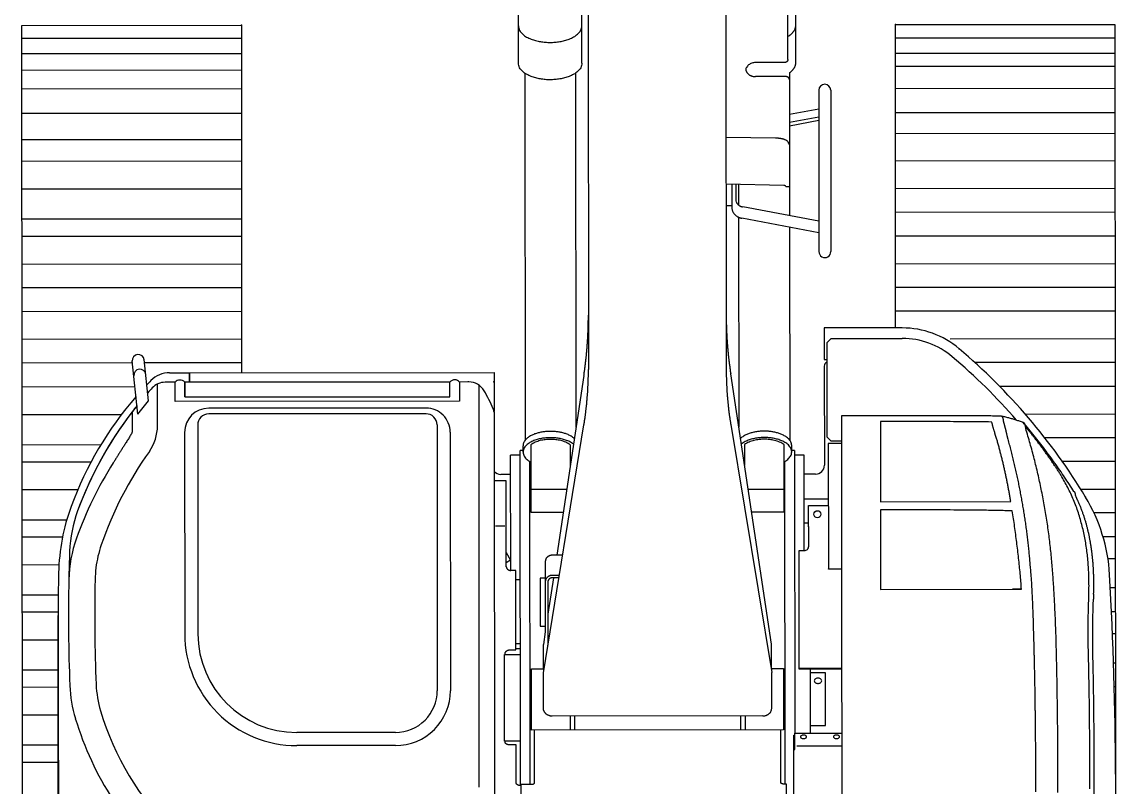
# Model space of a CAD drawing. Header units: millimetres. Extents: x 21.96 to 23.21, y 30.4 to 34.37.
# Drawn here: x 21.959 to 23.205, y 31.828 to 32.699 of the extents above; entities that cross this region are included whole.
import ezdxf

# ---------------------------------------------------------------- set-up
doc = ezdxf.new("R2010")
doc.units = ezdxf.units.MM

# ---------------------------------------------------------------- blocks, each defined once
blk = doc.blocks.new('*U93')
for p, q in [((1.2739, 5.0894), (1.2749, 3.8079)), ((1.5878, 5.1023), (1.5888, 3.8081)), ((1.7292, 4.5145), (1.729, 4.7823)), ((1.2603, 4.5064), (1.2602, 4.6441)), ((0.4846, 4.5624), (-0.0153, 4.562)), ((1.9741, 4.5636), (2.4739, 4.564)), ((0.4846, 4.5276), (-0.0153, 4.5272)), ((1.9741, 4.5288), (2.474, 4.5292)), ((0.4846, 4.4898), (-0.0152, 4.4894)), ((1.9741, 4.4992), (2.474, 4.4996)), ((1.1299, 4.4835), (1.1306, 3.6467)), ((1.2459, 4.4836), (1.2465, 3.6766)), ((1.7247, 4.4754), (1.6553, 4.4754)), ((1.7327, 4.484), (1.7328, 4.3888)), ((0.4847, 4.4474), (-0.0152, 4.447)), ((1.7996, 4.4443), (1.7999, 4.0768)), ((1.8268, 4.4443), (1.8271, 4.0769)), ((1.9742, 4.4486), (2.474, 4.4491)), ((1.7997, 4.4015), (1.7328, 4.3888)), ((1.7328, 4.3888), (1.733, 4.1584)), ((1.7997, 4.3834), (1.7328, 4.3707)), ((1.7997, 4.3753), (1.7328, 4.3626)), ((1.7009, 4.3353), (1.5884, 4.3371)), ((1.9743, 4.346), (2.4741, 4.3464)), ((0.4848, 4.3316), (-0.0151, 4.3312)), ((0.4848, 4.2827), (-0.0151, 4.2823)), ((1.9743, 4.2839), (2.4742, 4.2843)), ((0.4848, 4.2194), (-0.015, 4.219)), ((1.7197, 4.2275), (1.5885, 4.2307)), ((1.617, 4.23), (1.617, 4.1828)), ((1.9744, 4.2206), (2.4742, 4.2211)), ((1.6015, 4.181), (1.5885, 4.181)), ((1.7999, 4.1458), (1.6263, 4.1786)), ((1.9744, 4.167), (2.4743, 4.1674)), ((0.4849, 4.1508), (-0.015, 4.1504)), ((1.617, 4.1551), (1.6174, 3.6769)), ((1.7999, 4.1196), (1.6244, 4.1527)), ((1.733, 4.1322), (1.7334, 3.6472)), ((1.9745, 4.1125), (2.4743, 4.1129)), ((0.4849, 4.1113), (-0.0149, 4.1109)), ((0.485, 4.048), (-0.0149, 4.0476)), ((1.9745, 4.0492), (2.4744, 4.0496)), ((0.485, 3.9944), (-0.0148, 3.994)), ((1.9746, 3.9956), (2.4744, 3.996)), ((0.4851, 3.9403), (-0.0148, 3.9399)), ((1.9746, 3.9415), (2.4744, 3.9419)), ((0.4851, 3.8771), (-0.0147, 3.8767)), ((1.8277, 3.8788), (1.8177, 3.8688)), ((1.8177, 3.8688), (1.8179, 3.6549)), ((1.8277, 3.8788), (1.9898, 3.879)), ((2.0989, 3.8784), (2.4745, 3.8787)), ((0.2367, 3.8232), (-0.0147, 3.823)), ((0.2491, 3.7065), (0.2362, 3.8281)), ((0.2732, 3.737), (0.2632, 3.831)), ((0.4852, 3.8234), (0.264, 3.8232)), ((1.8122, 3.8159), (1.8124, 3.5899)), ((2.1543, 3.8248), (2.4745, 3.825)), ((1.2647, 3.7949), (1.2033, 3.3851)), ((1.6923, 3.1823), (1.5991, 3.7981)), ((0.2425, 3.7684), (-0.0146, 3.7682)), ((0.2935, 3.6798), (0.2934, 3.7752)), ((1.0028, 3.7798), (1.0005, 3.7798)), ((1.025, 3.7731), (1.0257, 2.8567)), ((2.2113, 3.77), (2.4746, 3.7702)), ((0.2491, 3.7065), (0.2732, 3.737)), ((0.905, 3.7205), (0.4101, 3.7201)), ((0.2111, 3.7051), (-0.0146, 3.7049)), ((0.905, 3.7073), (0.4102, 3.7069)), ((1.06, 3.7107), (1.0607, 2.7911)), ((2.2697, 3.7067), (2.4746, 3.7069)), ((0.3852, 3.6818), (0.3856, 3.206)), ((0.9301, 3.6823), (0.9306, 3.0765)), ((0.9601, 3.6656), (0.9605, 3.0765)), ((1.1725, 3.1173), (1.2648, 3.6823)), ((1.5992, 3.6826), (1.6924, 3.1177)), ((1.8279, 3.6449), (1.8179, 3.6549)), ((1.8514, 3.6449), (1.8279, 3.6449)), ((2.3138, 3.6531), (2.4747, 3.6532)), ((0.1643, 3.6363), (-0.0145, 3.6362)), ((1.1264, 3.6234), (1.1196, 3.6234)), ((1.1261, 3.62), (1.1261, 3.6344)), ((1.2336, 3.6367), (1.2336, 3.5903)), ((1.6305, 3.6371), (1.6305, 3.5906)), ((1.7444, 3.6239), (1.7377, 3.6239)), ((1.738, 3.6205), (1.738, 3.6349)), ((0.1421, 3.5973), (-0.0145, 3.5971)), ((1.1196, 3.6129), (1.0976, 3.6128)), ((1.1422, 2.8636), (1.1416, 3.5983)), ((1.723, 2.8641), (1.7225, 3.5988)), ((2.354, 3.5991), (2.4747, 3.5992)), ((1.0977, 3.5693), (1.0751, 3.5693)), ((1.7925, 3.5699), (1.7665, 3.5699)), ((0.1118, 3.534), (-0.0145, 3.5339)), ((1.2253, 3.535), (1.1437, 3.5349)), ((1.6389, 3.5353), (1.7205, 3.5354)), ((2.396, 3.5358), (2.4748, 3.5359)), ((1.7665, 3.5137), (1.8213, 3.5138)), ((1.7766, 3.4055), (1.7765, 3.4934)), ((0.0868, 3.4653), (-0.0144, 3.4652)), ((2.4262, 3.4822), (2.4748, 3.4822)), ((1.0848, 3.4516), (1.0634, 3.4516)), ((1.7665, 3.4588), (1.7765, 3.4588)), ((0.0773, 3.4262), (-0.0144, 3.4261)), ((2.4468, 3.4281), (2.4749, 3.4281)), ((1.0878, 3.3911), (1.0978, 3.3735)), ((1.0978, 3.3735), (1.0878, 3.3678)), ((2.4581, 3.3778), (2.4749, 3.3779)), ((0.0687, 3.3629), (-0.0143, 3.3628)), ((1.8516, 3.353), (1.8235, 3.353)), ((1.1199, 3.3292), (1.1099, 3.3291)), ((1.1952, 3.3336), (1.1827, 3.2505)), ((1.2087, 3.3392), (1.1927, 3.3392)), ((0.0674, 3.2942), (-0.0143, 3.2942)), ((2.4256, 3.2968), (2.4251, 3.2851)), ((2.4636, 3.3112), (2.475, 3.3112)), ((0.0672, 3.2552), (-0.0142, 3.2551)), ((2.4664, 3.2571), (2.475, 3.2571)), ((0.0672, 3.1919), (-0.0142, 3.1918)), ((1.1768, 3.2106), (1.1725, 3.1819)), ((2.4686, 3.2068), (2.475, 3.2068)), ((1.12, 3.1835), (1.11, 3.1835)), ((1.12, 3.1715), (1.11, 3.1715)), ((1.1725, 3.1266), (1.1725, 3.1819)), ((1.6923, 3.127), (1.6923, 3.1823)), ((2.471, 3.1402), (2.4751, 3.1402)), ((0.0673, 3.1232), (-0.0141, 3.1232)), ((1.6924, 3.0365), (1.6924, 3.1177)), ((1.8518, 3.1272), (1.7548, 3.1271)), ((1.7809, 2.98), (1.7808, 3.1255)), ((0.0673, 3.0842), (-0.0141, 3.0841)), ((2.4726, 3.0861), (2.4751, 3.0861)), ((0.0674, 3.0209), (-0.014, 3.0208)), ((1.6724, 3.0189), (1.1926, 3.0185)), ((1.2335, 3.0185), (1.2335, 2.9866)), ((1.2435, 3.0185), (1.2435, 2.9867)), ((1.6215, 3.0188), (1.6216, 2.987)), ((1.6316, 3.0189), (1.6316, 2.987)), ((2.4738, 3.0358), (2.4752, 3.0358)), ((2.474, 3.0228), (2.4752, 3.0228)), ((0.8357, 2.9814), (0.6107, 2.9813)), ((1.1522, 2.8668), (1.1521, 2.9866)), ((0.0674, 2.9522), (-0.014, 2.9521)), ((0.8357, 2.9514), (0.6107, 2.9513)), ((1.8519, 2.9502), (1.7497, 2.9501)), ((0.0675, 2.9131), (-0.014, 2.9131)), ((2.4753, 2.886), (2.4757, 2.4278))]:
    blk.add_line(p, q)
for points in [[(1.2603, 4.5063, -0.127906), (1.2574, 4.4957, -0.08272), (1.2504, 4.4872, -0.052116), (1.2414, 4.4807, -0.036523), (1.2314, 4.4759, -0.028327), (1.2208, 4.4725, -0.023848), (1.2099, 4.4701, -0.021358), (1.1989, 4.4687, -0.020258), (1.1879, 4.4683, -0.020311), (1.1768, 4.4687, -0.021404), (1.1657, 4.4701, -0.023862), (1.1549, 4.4724, -0.0284), (1.1443, 4.4759, -0.036598), (1.1343, 4.4807, -0.052261), (1.1253, 4.4871, -0.08288), (1.1183, 4.4957, -0.127809), (1.1155, 4.5063), (1.1154, 4.644)], [(1.7327, 4.484, 0.000345), (1.7328, 4.484, 0.009654), (1.7344, 4.4852, 0.010413), (1.736, 4.4865, 0.011265), (1.7375, 4.4878, 0.012218), (1.7389, 4.4891, 0.013355), (1.7403, 4.4906, 0.014653), (1.7416, 4.4921, 0.016004), (1.7428, 4.4937, 0.017455), (1.7439, 4.4954, 0.018969), (1.7448, 4.4972, 0.020484), (1.7456, 4.499, 0.022151), (1.7463, 4.5009, 0.023436), (1.7468, 4.5028, 0.024386), (1.7471, 4.5048, 0.024887), (1.7471, 4.5068), (1.747, 4.6445)], [(1.1154, 4.5913, 0.12781), (1.1183, 4.5807, 0.082881), (1.1253, 4.5722, 0.052261), (1.1343, 4.5657, 0.036598), (1.1443, 4.561, 0.0284), (1.1548, 4.5575, 0.023861), (1.1657, 4.5552, 0.021404), (1.1767, 4.5538, 0.02031), (1.1878, 4.5533, 0.020258), (1.1989, 4.5538, 0.021357), (1.2099, 4.5552, 0.023848), (1.2207, 4.5575, 0.028327), (1.2313, 4.561, 0.036522), (1.2413, 4.5658, 0.052116), (1.2503, 4.5722, 0.082721), (1.2573, 4.5808, 0.127907), (1.2602, 4.5914)], [(1.7294, 4.5669, 0.00838), (1.7311, 4.568, 0.008979), (1.7327, 4.5691, 0.009654), (1.7343, 4.5703, 0.010413), (1.7359, 4.5715, 0.011265), (1.7374, 4.5728, 0.012218), (1.7389, 4.5742, 0.013355), (1.7402, 4.5757, 0.014653), (1.7415, 4.5772, 0.016004), (1.7427, 4.5788, 0.017455), (1.7438, 4.5805, 0.018969), (1.7447, 4.5822, 0.020484), (1.7455, 4.584, 0.022151), (1.7462, 4.5859, 0.023436), (1.7467, 4.5879, 0.024386), (1.747, 4.5898, 0.024887), (1.7471, 4.5918)], [(1.7292, 4.5145, -0.029703), (1.7292, 4.5138, -0.030293), (1.729, 4.513, -0.029595), (1.7288, 4.5123, -0.028286), (1.7285, 4.5116, -0.027403), (1.7282, 4.511, -0.02644), (1.7277, 4.5104, -0.025456), (1.7272, 4.5098, -0.024498), (1.7267, 4.5093, -0.023603), (1.7261, 4.5089, -0.022795), (1.7255, 4.5085, -0.02209), (1.7248, 4.5082, -0.021498), (1.7241, 4.5079, -0.021024), (1.7234, 4.5077, -0.021282), (1.7227, 4.5075, -0.020494), (1.7219, 4.5074, -0.019777), (1.7212, 4.5074), (1.6552, 4.5074, 0.040832), (1.6511, 4.507, 0.04169), (1.6471, 4.506, 0.043588), (1.6433, 4.5043, 0.046411), (1.6398, 4.502, 0.049989), (1.6369, 4.499, 0.053905), (1.6346, 4.4955, 0.058284), (1.6332, 4.4916, 0.117161), (1.6332, 4.4911, 0.022108), (1.6336, 4.4896, 0.025106), (1.6343, 4.4879, 0.024523), (1.6351, 4.4863, 0.023839), (1.6361, 4.4847, 0.022948), (1.6372, 4.4833, 0.022311), (1.6385, 4.4819, 0.021869), (1.6399, 4.4807, 0.020896), (1.6414, 4.4796, 0.02026), (1.6429, 4.4786, 0.019695), (1.6445, 4.4778, 0.019206), (1.6462, 4.477, 0.018797), (1.648, 4.4764, 0.018469), (1.6498, 4.476, 0.018223), (1.6516, 4.4756, 0.018191), (1.6534, 4.4754, 0.018147), (1.6553, 4.4754)], [(1.7327, 4.4684, 0.029228), (1.7327, 4.4691, 0.029156), (1.7326, 4.4698, 0.02879), (1.7324, 4.4705, 0.028174), (1.7321, 4.4712, 0.026844), (1.7317, 4.4718, 0.025833), (1.7313, 4.4724, 0.025369), (1.7308, 4.473, 0.024818), (1.7303, 4.4735, 0.024213), (1.7297, 4.4739, 0.023585), (1.729, 4.4743, 0.02296), (1.7283, 4.4747, 0.021928), (1.7276, 4.475, 0.0218), (1.7269, 4.4752, 0.021273), (1.7261, 4.4753, 0.020794), (1.7254, 4.4754, 0.020285), (1.7247, 4.4754)], [(1.7329, 4.3204, 0.09568), (1.7289, 4.3274, 0.075733), (1.7276, 4.3288, 0.042591), (1.726, 4.33, 0.027403), (1.7243, 4.3309, 0.019377), (1.7225, 4.3317, 0.014896), (1.7206, 4.3324, 0.011907), (1.7188, 4.333, 0.010071), (1.7168, 4.3335, 0.008753), (1.7149, 4.3339, 0.007731), (1.713, 4.3342, 0.00706), (1.711, 4.3345, 0.006606), (1.709, 4.3348, 0.006138), (1.707, 4.335, 0.005851), (1.7051, 4.3351, 0.005651), (1.7031, 4.3352, 0.005592), (1.7011, 4.3353)], [(1.6015, 4.2303), (1.6015, 4.1776, 0.025465), (1.6016, 4.1754, 0.025317), (1.602, 4.1731, 0.024771), (1.6026, 4.1709, 0.024389), (1.6033, 4.1688, 0.023869), (1.6043, 4.1667, 0.023249), (1.6055, 4.1648, 0.022566), (1.6069, 4.1629, 0.021717), (1.6084, 4.1612, 0.021318), (1.61, 4.1596, 0.02048), (1.6118, 4.1582, 0.01986), (1.6137, 4.1569, 0.019301), (1.6157, 4.1557, 0.018808), (1.6178, 4.1548, 0.018387), (1.6199, 4.1539, 0.018038), (1.6221, 4.1533, 0.017763), (1.6243, 4.1528)], [(1.6105, 4.2301), (1.6105, 4.1952, 0.087655), (1.6117, 4.1897)], [(1.7244, 4.2251, 0.070941), (1.7244, 4.2254, 0.061001), (1.7243, 4.2257, 0.047788), (1.7241, 4.226, 0.00001), (1.7238, 4.2263, 0.00001), (1.7236, 4.2265, 0.00001), (1.7233, 4.2266, 0.00001), (1.7229, 4.2268, 0.000009), (1.7226, 4.2269, 0.000009), (1.7223, 4.2271, 0.000009), (1.722, 4.2272, 0.000009), (1.7216, 4.2272, 0.000009), (1.7213, 4.2273, 0.000009), (1.7209, 4.2274, 0.000009), (1.7206, 4.2274, 0.000008), (1.7202, 4.2275, 0.000008), (1.7198, 4.2275)], [(1.6116, 4.1899, 0.020932), (1.6122, 4.1887, 0.020483), (1.6129, 4.1875, 0.019982), (1.6136, 4.1863, 0.019132), (1.6145, 4.1853, 0.018858), (1.6154, 4.1842, 0.018551), (1.6164, 4.1833, 0.018025), (1.6175, 4.1824, 0.017396), (1.6186, 4.1816, 0.01696), (1.6198, 4.1809, 0.016567), (1.621, 4.1803, 0.01622), (1.6223, 4.1797, 0.015921), (1.6236, 4.1793, 0.01567), (1.6249, 4.1789, 0.015468), (1.6262, 4.1786)], [(1.2647, 3.795, 0.002331), (1.2659, 3.8035, 0.002332), (1.2671, 3.812, 0.002332), (1.2681, 3.8205, 0.002333), (1.2691, 3.829, 0.002334), (1.2701, 3.8375, 0.002334), (1.2709, 3.8461, 0.002335), (1.2716, 3.8546, 0.002335), (1.2723, 3.8632, 0.002336), (1.2729, 3.8718, 0.002336), (1.2734, 3.8803, 0.002336), (1.2739, 3.8889, 0.002336), (1.2742, 3.8975, 0.002337), (1.2745, 3.9061, 0.002337), (1.2747, 3.9146, 0.002342), (1.2748, 3.9232, 0.002337), (1.2748, 3.9318)], [(1.5887, 3.9349, 0.002333), (1.5888, 3.9263, 0.002334), (1.5889, 3.9178, 0.002334), (1.5891, 3.9092, 0.002334), (1.5894, 3.9006, 0.002334), (1.5898, 3.8921, 0.002334), (1.5902, 3.8835, 0.002334), (1.5907, 3.8749, 0.002333), (1.5913, 3.8664, 0.002333), (1.592, 3.8578, 0.002333), (1.5928, 3.8493, 0.002333), (1.5936, 3.8408, 0.002332), (1.5946, 3.8322, 0.002332), (1.5956, 3.8237, 0.002331), (1.5967, 3.8152, 0.002331), (1.5978, 3.8067, 0.00233), (1.5991, 3.7982)], [(1.2648, 3.6823, 0.002528), (1.266, 3.6901, 0.002531), (1.2672, 3.6979, 0.002533), (1.2682, 3.7057, 0.002536), (1.2692, 3.7135, 0.002538), (1.2701, 3.7213, 0.00254), (1.271, 3.7292, 0.002542), (1.2717, 3.737, 0.002543), (1.2724, 3.7449, 0.002545), (1.273, 3.7527, 0.002546), (1.2735, 3.7606, 0.002547), (1.274, 3.7685, 0.002548), (1.2743, 3.7763, 0.002549), (1.2746, 3.7842, 0.002554), (1.2748, 3.7921, 0.002555), (1.2749, 3.8, 0.002549), (1.2749, 3.8079)], [(1.5888, 3.8081, 0.002548), (1.5889, 3.8002, 0.00254), (1.589, 3.7924, 0.00254), (1.5892, 3.7845, 0.00254), (1.5895, 3.7767, 0.002539), (1.5899, 3.7688, 0.002539), (1.5903, 3.761, 0.002538), (1.5908, 3.7532, 0.002537), (1.5914, 3.7453, 0.002536), (1.5921, 3.7375, 0.002535), (1.5929, 3.7297, 0.002534), (1.5937, 3.7218, 0.002532), (1.5946, 3.714, 0.00253), (1.5956, 3.7062, 0.002528), (1.5967, 3.6984, 0.002526), (1.5979, 3.6907, 0.002524), (1.5991, 3.6829)], [(0.2358, 3.7118), (0.2358, 3.6663, -0.07809), (0.2342, 3.662, -0.013442), (0.2319, 3.658, -0.003952), (0.2296, 3.654, -0.002881), (0.2272, 3.6501, -0.001508), (0.2247, 3.6461, -0.000885), (0.2222, 3.6422, -0.000518), (0.2198, 3.6383, -0.000013), (0.2173, 3.6344, 0.000142), (0.2131, 3.6279)], [(2.2201, 3.6928, 0.023466), (2.22, 3.6939, 0.024182), (2.2199, 3.6949, 0.012326), (2.2197, 3.6959, 0.015286), (2.2195, 3.6969, 0.018884), (2.2192, 3.6979, 0.02546), (2.2188, 3.6988, 0.033409), (2.2183, 3.6998, 0.044297), (2.2177, 3.7006, 0.058105), (2.2169, 3.7012, 0.062211), (2.216, 3.7017, 0.059007), (2.215, 3.7019, 0.00053), (2.1992, 3.7022, 0.000521), (2.1834, 3.7024, 0.000526), (2.1675, 3.7025, 0.000525), (2.1517, 3.7027, 0.000529), (2.1359, 3.7028, 0.000521), (2.1201, 3.7028, 0.000108), (2.1043, 3.7029, 0.00014), (2.0885, 3.7029, 0.000091), (2.0727, 3.703, 0.000107), (2.0569, 3.703, 0.000107), (2.0411, 3.703, 0.000111), (2.0252, 3.703, 0.000113), (2.0094, 3.703, 0.000124), (1.9936, 3.703, 0.000109), (1.9778, 3.703, 0.000021), (1.962, 3.703, 0.000327), (1.9462, 3.703, 0.000328), (1.9304, 3.703, 0.000329), (1.9146, 3.703, 0.00033), (1.8988, 3.703, 0.000331), (1.883, 3.7029, 0.000332), (1.8671, 3.7029, 0.000333), (1.8513, 3.7029), (1.8524, 2.3973)], [(2.4268, 2.7558, -0.000027), (2.4268, 2.7883, -0.000027), (2.4268, 2.8208, -0.000027), (2.4269, 2.8534, -0.000187), (2.4269, 2.8859, 0.000394), (2.4269, 2.9044, 0.000416), (2.4269, 2.9228, 0.000416), (2.4268, 2.9413, 0.000415), (2.4267, 2.9597, 0.000416), (2.4266, 2.9782, 0.000419), (2.4265, 2.9966, 0.000421), (2.4263, 3.0151, 0.000422), (2.4261, 3.0335, 0.000421), (2.4259, 3.052, 0.000421), (2.4256, 3.0704, 0.000421), (2.4253, 3.0889, 0.000424), (2.425, 3.1073, 0.000425), (2.4246, 3.1258, 0.000427), (2.4242, 3.1442, -0.001786), (2.4239, 3.1619, -0.001687), (2.4237, 3.1795, -0.001685), (2.4236, 3.1971, -0.001705), (2.4236, 3.2147, -0.001793), (2.4238, 3.2323, -0.00195), (2.4241, 3.2499, -0.002231), (2.4245, 3.2675, -0.002745), (2.4251, 3.2851)], [(2.2571, 3.6902, 0.006786), (2.2489, 3.693, 0.006798), (2.2406, 3.6956, 0.006802), (2.2322, 3.6979, 0.006769), (2.2237, 3.7, 0.006807), (2.2152, 3.7019)], [(2.2939, 2.8464, 0.00027), (2.2939, 2.8573, 0.00027), (2.2939, 2.8683, 0.000269), (2.2939, 2.8792, 0.000074), (2.2938, 2.8902, 0.000254), (2.2938, 2.9011, 0.000184), (2.2938, 2.9121, 0.000285), (2.2938, 2.923, 0.000206), (2.2937, 2.934, 0.000233), (2.2937, 2.9449, 0.000246), (2.2936, 2.9558, 0.000209), (2.2935, 2.9668, 0.000229), (2.2934, 2.9777, 0.000214), (2.2933, 2.9887, 0.000233), (2.2932, 2.9996, 0.000237), (2.2931, 3.0106, 0.00023), (2.293, 3.0215, 0.000228), (2.2928, 3.0324, 0.000232), (2.2927, 3.0434, 0.000232), (2.2925, 3.0543, 0.000225), (2.2924, 3.0653, 0.00022), (2.2922, 3.0762, 0.000227), (2.292, 3.0872, 0.000235), (2.2918, 3.0981, 0.000237), (2.2916, 3.109, 0.000229), (2.2914, 3.12, 0.000221), (2.2911, 3.1309, 0.000227), (2.2909, 3.1419, 0.00023), (2.2906, 3.1528, 0.000209), (2.2904, 3.1638, 0.000157), (2.2901, 3.1747, 0.000669), (2.2898, 3.1856, 0.00018), (2.2893, 3.2052, 0.000486), (2.2887, 3.2248, 0.000806), (2.2881, 3.2444, 0.001155), (2.2874, 3.264, 0.001649), (2.2866, 3.2836, 0.002257), (2.2856, 3.3031, 0.0031), (2.2845, 3.3227, 0.004452), (2.283, 3.3422, -0.000372), (2.2825, 3.3489, -0.000106), (2.2819, 3.3555, 0.000139), (2.2814, 3.3621, 0.000347), (2.2808, 3.3687, 0.000594), (2.2803, 3.3753, 0.000765), (2.2797, 3.3819, 0.000949), (2.2791, 3.3885, 0.001093), (2.2784, 3.3952, 0.001199), (2.2778, 3.4018, 0.001295), (2.2771, 3.4084, 0.001229), (2.2763, 3.415, 0.00112), (2.2756, 3.4216, 0.001118), (2.2748, 3.4281, 0.001114), (2.274, 3.4347, 0.001105), (2.2731, 3.4413, 0.001107), (2.2722, 3.4479, 0.00111), (2.2713, 3.4545, 0.001115), (2.2704, 3.4611, 0.001099), (2.2694, 3.4676, 0.001082), (2.2684, 3.4742, 0.001096), (2.2674, 3.4807, 0.001098), (2.2663, 3.4873, 0.0011), (2.2653, 3.4939, 0.001091), (2.2641, 3.5004, 0.001097), (2.263, 3.5069, 0.001103), (2.2618, 3.5135, 0.001358), (2.2606, 3.52, 0.000908), (2.2594, 3.5265, 0.001155), (2.2582, 3.5331, 0.00109), (2.2569, 3.5396, 0.001087), (2.2556, 3.5461, 0.001084), (2.2542, 3.5526, 0.001082), (2.2529, 3.5591, 0.001079), (2.2515, 3.5656, 0.00108), (2.2501, 3.5721, 0.001082), (2.2486, 3.5785, 0.001084), (2.2471, 3.585, 0.001086), (2.2456, 3.5915, 0.001082), (2.2441, 3.5979, 0.00108), (2.2425, 3.6044, 0.001078), (2.2409, 3.6108, 0.001076), (2.2393, 3.6173, 0.001073), (2.2377, 3.6237, 0.001075), (2.236, 3.6301, 0.001077), (2.2343, 3.6366, 0.001079), (2.2326, 3.643, 0.001086), (2.2308, 3.6494, -0.00237), (2.2303, 3.6514, -0.002369), (2.2297, 3.6535, -0.002357), (2.2292, 3.6556, -0.002266), (2.2287, 3.6577, -0.002397), (2.2282, 3.6598, 0.000038), (2.2279, 3.6612, 0.000038), (2.2276, 3.6626, 0.000038), (2.2272, 3.6641, 0.000038), (2.2269, 3.6655, 0.000038), (2.2265, 3.667, 0.000038), (2.2262, 3.6684, 0.000038), (2.2258, 3.6698, 0.000038), (2.2255, 3.6713, 0.000038), (2.2251, 3.6727, 0.000038), (2.2248, 3.6741, 0.000038), (2.2244, 3.6756, 0.000038), (2.224, 3.677, 0.000038), (2.2237, 3.6784, 0.000039), (2.2233, 3.6799, 0.000039), (2.2229, 3.6813, 0.000039), (2.2225, 3.6827, 0.000039), (2.2222, 3.6842, 0.000039), (2.2218, 3.6856, 0.000039), (2.2214, 3.687, 0.000039), (2.221, 3.6885, -0.002182), (2.2206, 3.6899, -0.007655), (2.2203, 3.6913, -0.046679), (2.2201, 3.6928)], [(2.3841, 3.5223, 0.00001), (2.384, 3.5253, 0.000011), (2.3839, 3.5257, 0.000011), (2.3838, 3.5261, 0.000011), (2.3837, 3.5266, 0.000011), (2.3836, 3.527, 0.000012), (2.3835, 3.5274, 0.000012), (2.3833, 3.5278, 0.000012), (2.3831, 3.5281, 0.000012), (2.3829, 3.5285, 0.027612), (2.3826, 3.5288, 0.033378), (2.3823, 3.5291, 0.034804), (2.382, 3.5294, 0.035896), (2.3816, 3.5296, 0.034581), (2.3812, 3.5298, 0.033721), (2.3808, 3.5299, 0.007192), (2.3595, 3.5626, 0.007192), (2.3373, 3.5948, 0.007188), (2.3142, 3.6263, 0.007189), (2.2902, 3.6571, 0.007194), (2.2653, 3.6872, 0.006797), (2.2571, 3.6902)], [(0.3552, 3.6651), (0.3556, 3.206, 0.414214), (0.6107, 2.9513)], [(1.2427, 3.651, 0.047057), (1.2359, 3.656, 0.034059), (1.2285, 3.6598, 0.026684), (1.2206, 3.6627, 0.022339), (1.2125, 3.6649, 0.019785), (1.2042, 3.6663, 0.018334), (1.1959, 3.6671, 0.017709), (1.1875, 3.6673, 0.017767), (1.1791, 3.667, 0.018602), (1.1708, 3.666, 0.020342), (1.1625, 3.6643, 0.023322), (1.1544, 3.662, 0.028271), (1.1467, 3.6588, 0.036811), (1.1393, 3.6547, 0.052125), (1.1329, 3.6494, 0.0794), (1.128, 3.6426, 0.114061), (1.1261, 3.6345)], [(1.738, 3.635, 0.114061), (1.736, 3.6431, 0.0794), (1.7311, 3.6499, 0.052125), (1.7247, 3.6552, 0.036811), (1.7173, 3.6593, 0.028271), (1.7095, 3.6624, 0.023322), (1.7015, 3.6648, 0.020342), (1.6932, 3.6664, 0.018602), (1.6849, 3.6674, 0.017767), (1.6765, 3.6677, 0.017709), (1.6681, 3.6675, 0.018334), (1.6598, 3.6667, 0.019785), (1.6515, 3.6652, 0.022339), (1.6434, 3.6631, 0.026684), (1.6355, 3.6601, 0.034059), (1.6281, 3.6563, 0.047057), (1.6213, 3.6513)], [(2.3444, 2.8447, 0.00044), (2.3444, 2.8626, 0.000439), (2.3443, 2.8805, 0.000306), (2.3443, 2.8983, 0.000373), (2.3443, 2.9162, 0.000372), (2.3442, 2.9341, 0.00037), (2.3441, 2.952, 0.00037), (2.344, 2.9698, 0.000373), (2.3438, 2.9877, 0.000376), (2.3436, 3.0056, 0.000373), (2.3434, 3.0235, 0.000373), (2.3432, 3.0414, 0.000373), (2.3429, 3.0592, 0.000376), (2.3427, 3.0771, 0.000373), (2.3423, 3.095, 0.000371), (2.342, 3.1129, 0.000369), (2.3416, 3.1307, 0.000372), (2.3412, 3.1486, 0.000373), (2.3408, 3.1665, 0.000518), (2.3404, 3.1844, 0.001284), (2.3399, 3.2022, 0.001147), (2.3392, 3.2201, 0.001064), (2.3386, 3.238, 0.00107), (2.3378, 3.2558, 0.001093), (2.3369, 3.2737, 0.00127), (2.336, 3.2915, 0.001475), (2.335, 3.3094, 0.00178), (2.3338, 3.3272, 0.002106), (2.3326, 3.3451, 0.002429), (2.3311, 3.3629, 0.002728), (2.3295, 3.3807, 0.002885), (2.3277, 3.3985, 0.003022), (2.3256, 3.4162, 0.003016), (2.3234, 3.434, 0.003049), (2.3209, 3.4517, 0.003028), (2.3182, 3.4694, 0.003029), (2.3153, 3.487, 0.003024), (2.3122, 3.5046, 0.00299), (2.3089, 3.5222, 0.00303), (2.3054, 3.5397, 0.003022), (2.3016, 3.5572, 0.003043), (2.2977, 3.5746, 0.003028), (2.2935, 3.592, 0.003021), (2.2891, 3.6093, 0.003051), (2.2845, 3.6266, 0.003021), (2.2797, 3.6438, 0.00175), (2.2748, 3.661, -0.019356), (2.2701, 3.6782, 0.015478), (2.2701, 3.679, 0.0175), (2.2701, 3.6797, 0.01316), (2.27, 3.6804, 0.008822), (2.2698, 3.6811, 0.010255), (2.2697, 3.6818, 0.011726), (2.2695, 3.6826, 0.014253), (2.2693, 3.6833, 0.017573), (2.269, 3.6839, 0.021188), (2.2687, 3.6846, 0.026273), (2.2683, 3.6852, 0.032117), (2.2679, 3.6858, 0.038745), (2.2673, 3.6863, 0.043914), (2.2667, 3.6867, 0.046192), (2.2661, 3.687, 0.043176), (2.2653, 3.6872)], [(2.4168, 2.8527, 0.000384), (2.4168, 2.8684, -0.000097), (2.4168, 2.8841, 0.00033), (2.4168, 2.8998, 0.000351), (2.4168, 2.9155, 0.000352), (2.4168, 2.9312, 0.000354), (2.4168, 2.9469, 0.000352), (2.4167, 2.9625, 0.000353), (2.4166, 2.9782, 0.000353), (2.4165, 2.9939, 0.000354), (2.4163, 3.0096, 0.000353), (2.4162, 3.0253, 0.000355), (2.416, 3.041, 0.000356), (2.4158, 3.0567, 0.000357), (2.4156, 3.0724, 0.000357), (2.4153, 3.088, 0.000357), (2.415, 3.1037, 0.000356), (2.4147, 3.1194, 0.000356), (2.4144, 3.1351, 0.000359), (2.4141, 3.1508, 0.000361), (2.4137, 3.1665, -0.000234), (2.4133, 3.1821, -0.002991), (2.4131, 3.1978, -0.002892), (2.4131, 3.2135, -0.0026), (2.4132, 3.2292, -0.002075), (2.4134, 3.2449, -0.001342), (2.4138, 3.2606, -0.000387), (2.4142, 3.2763, 0.000981), (2.4147, 3.2919, 0.002665), (2.415, 3.3076, 0.00458), (2.415, 3.3233, 0.006313), (2.4148, 3.339, 0.00754), (2.414, 3.3547, 0.006686), (2.4129, 3.3703, 0.006828), (2.4113, 3.3859, 0.00707), (2.4093, 3.4015, 0.007347), (2.4068, 3.417, 0.007646), (2.4039, 3.4324, 0.007993), (2.4005, 3.4477, 0.008443), (2.3965, 3.4629, 0.008915), (2.3921, 3.4779, 0.009984), (2.3871, 3.4928, 0.010472), (2.3815, 3.5074, 0.011075), (2.3753, 3.5218, 0.011646), (2.3684, 3.5359, 0.004347), (2.361, 3.5498, 0.004508), (2.3535, 3.5635, 0.001943), (2.349, 3.5706, 0.001948), (2.3445, 3.5776, 0.001965), (2.3399, 3.5846, 0.001971), (2.3353, 3.5915, 0.001938), (2.3306, 3.5984, 0.002018), (2.3258, 3.6053, 0.001995), (2.321, 3.6121, 0.001998), (2.3162, 3.6189, 0.002018), (2.3113, 3.6257, 0.002028), (2.3063, 3.6324, 0.002035), (2.3013, 3.6391, 0.00206), (2.2963, 3.6457, 0.002085), (2.2911, 3.6523, 0.002097), (2.286, 3.6589, 0.002143), (2.2807, 3.6654, 0.002193), (2.2755, 3.6718, 0.002225), (2.2701, 3.6782)], [(1.2408, 3.6382, 0.049449), (1.2323, 3.6436, 0.03519), (1.223, 3.6475, 0.027794), (1.2132, 3.6502, 0.023834), (1.2032, 3.652, 0.021875), (1.1931, 3.6528, 0.021286), (1.183, 3.6527, 0.021962), (1.1729, 3.6518, 0.024134), (1.163, 3.65, 0.028386), (1.1532, 3.6471, 0.036257), (1.144, 3.643, 0.051672), (1.1356, 3.6374, 0.083132), (1.1289, 3.6298, 0.13333), (1.1261, 3.6202, 0.134645), (1.1287, 3.6105, 0.085027), (1.1352, 3.6029, 0.052679), (1.1436, 3.5972)], [(1.2336, 3.6367, 0.033088), (1.2286, 3.6399, 0.026003), (1.2233, 3.6425, 0.021511), (1.2178, 3.6446, 0.018594), (1.2121, 3.6462, 0.016596), (1.2063, 3.6474, 0.015319), (1.2004, 3.6483, 0.014547), (1.1945, 3.6488, 0.014206), (1.1886, 3.6489, 0.014157), (1.1827, 3.6488, 0.014526), (1.1768, 3.6483, 0.015308), (1.1709, 3.6474, 0.016603), (1.1651, 3.6462, 0.018596), (1.1594, 3.6445, 0.021613), (1.1539, 3.6424, 0.026074), (1.1486, 3.6398, 0.033205), (1.1436, 3.6366)], [(1.7205, 3.5977, 0.052679), (1.7289, 3.6034, 0.085027), (1.7354, 3.611, 0.134645), (1.738, 3.6207, 0.13333), (1.7351, 3.6303, 0.083132), (1.7285, 3.6379, 0.051672), (1.72, 3.6435, 0.036257), (1.7108, 3.6476, 0.028386), (1.701, 3.6504, 0.024134), (1.6911, 3.6522, 0.021962), (1.681, 3.6532, 0.021286), (1.6709, 3.6532, 0.021875), (1.6608, 3.6523, 0.023834), (1.6508, 3.6506, 0.027794), (1.6411, 3.6478, 0.03519), (1.6317, 3.6439, 0.049449), (1.6232, 3.6385)], [(1.7204, 3.6371, 0.033205), (1.7155, 3.6403, 0.026074), (1.7101, 3.6429, 0.021613), (1.7046, 3.645, 0.018596), (1.6989, 3.6466, 0.016603), (1.6931, 3.6478, 0.015308), (1.6872, 3.6487, 0.014526), (1.6813, 3.6492, 0.014157), (1.6754, 3.6493, 0.014206), (1.6695, 3.6492, 0.014547), (1.6636, 3.6487, 0.015319), (1.6577, 3.6478, 0.016596), (1.652, 3.6466, 0.018594), (1.6463, 3.6449, 0.021511), (1.6407, 3.6428, 0.026003), (1.6354, 3.6402, 0.033088), (1.6305, 3.637)], [(0.2131, 3.6279, 0.000527), (0.209, 3.6215, 0.00078), (0.2049, 3.615, 0.000967), (0.2008, 3.6085, 0.001145), (0.1968, 3.602, 0.001214), (0.1928, 3.5954)], [(2.4256, 3.2967, 0.001815), (2.4257, 3.3004, 0.00144), (2.4258, 3.304, 0.001489), (2.4259, 3.3077, 0.001527), (2.426, 3.3114, 0.001556), (2.426, 3.315, 0.001495), (2.4261, 3.3187, 0.001477), (2.4261, 3.3223, 0.00151), (2.426, 3.326, 0.00152), (2.426, 3.3296, 0.001528), (2.4259, 3.3333, 0.001525), (2.4258, 3.3369, 0.001561), (2.4257, 3.3406, 0.00159), (2.4256, 3.3442, 0.001579), (2.4254, 3.3479, 0.001566), (2.4253, 3.3515, 0.001568), (2.4251, 3.3552, 0.001611), (2.4248, 3.3588, 0.001652), (2.4246, 3.3625, 0.001723), (2.4243, 3.3661, 0.001624), (2.424, 3.3698, 0.001807), (2.4237, 3.3734, 0.001667), (2.4233, 3.377, 0.001694), (2.423, 3.3807, 0.001699), (2.4226, 3.3843, 0.00173), (2.4222, 3.3879, 0.00174), (2.4217, 3.3916, 0.001749), (2.4212, 3.3952, 0.001761), (2.4207, 3.3988, 0.001803), (2.4202, 3.4024, 0.001839), (2.4197, 3.406, 0.001841), (2.4191, 3.4097, 0.001844), (2.4185, 3.4133, 0.001871), (2.4179, 3.4169, 0.0019), (2.4172, 3.4205, 0.001949), (2.4165, 3.424, 0.002103), (2.4158, 3.4276, 0.002129), (2.4151, 3.4312, 0.002156), (2.4143, 3.4348, 0.002174), (2.4135, 3.4383, 0.002211), (2.4127, 3.4419, 0.002247), (2.4118, 3.4455, 0.002283), (2.4109, 3.449, 0.002298), (2.41, 3.4525, 0.002315), (2.409, 3.4561, 0.002337), (2.408, 3.4596, 0.00239), (2.407, 3.4631, 0.002443), (2.4059, 3.4666, 0.002482), (2.4048, 3.4701, 0.002495), (2.4037, 3.4735, 0.002508), (2.4025, 3.477, 0.002807), (2.4013, 3.4804, 0.002819), (2.4001, 3.4839, 0.002635), (2.3988, 3.4873, 0.002681), (2.3975, 3.4907, 0.002724), (2.3962, 3.4941, 0.002754), (2.3948, 3.4975, 0.002766), (2.3934, 3.5009, 0.002851), (2.3919, 3.5042, 0.002971), (2.3904, 3.5076, 0.000056), (2.3896, 3.5094, 0.000056), (2.3887, 3.5112, 0.000056), (2.3879, 3.513, 0.000056), (2.3871, 3.5148, -0.001304), (2.3863, 3.5166, -0.003319), (2.3855, 3.5184, -0.007064), (2.3847, 3.5203, -0.06163), (2.3841, 3.5222, 0.000002), (2.3841, 3.5222, 0.000002), (2.3841, 3.5223)], [(2.2611, 3.3074, 0.000648), (2.2609, 3.3103, 0.000665), (2.2608, 3.3132, 0.000703), (2.2606, 3.3162, 0.000739), (2.2604, 3.3191, 0.000775), (2.2602, 3.322, 0.000812), (2.2599, 3.325, 0.000856), (2.2597, 3.3279, 0.000901), (2.2595, 3.3308, 0.000944), (2.2592, 3.3338, 0.000986), (2.259, 3.3367, 0.000883), (2.2587, 3.3396, 0.000674), (2.2584, 3.3425, 0.001498), (2.2566, 3.3605, 0.001586), (2.2547, 3.3785, 0.001683), (2.2526, 3.3965, 0.001774), (2.2504, 3.4145, 0.001884), (2.2481, 3.4324, 0.002006), (2.2457, 3.4504, 0.002123), (2.2431, 3.4683, 0.002255), (2.2403, 3.4862, 0.001519), (2.207, 3.4869, 0.001517), (2.1736, 3.4875, 0.001518), (2.1402, 3.4879, 0.001103), (2.1069, 3.4881, 0.000317), (2.0735, 3.4882, 0.000318), (2.0401, 3.4883, 0.000317), (2.0067, 3.4883, 0.000316), (1.9733, 3.4883, 0.000688), (1.94, 3.4883), (1.9401, 3.3071), (2.2611, 3.3074), (2.2405, 3.3074)], [(0.1654, 3.4085, 0.025993), (0.158, 3.3828, 0.0261), (0.1533, 3.3564, 0.026034), (0.1514, 3.3296)], [(1.2163, 3.3851), (1.1926, 3.3851, 0.021787), (1.1911, 3.385, 0.021778), (1.1896, 3.3848, 0.02223), (1.1881, 3.3845, 0.022337), (1.1867, 3.3841, 0.022668), (1.1853, 3.3835, 0.023074), (1.184, 3.3828, 0.023546), (1.1827, 3.3819, 0.024072), (1.1815, 3.381, 0.024638), (1.1805, 3.3799, 0.025224), (1.1795, 3.3788, 0.025805), (1.1786, 3.3775, 0.026355), (1.1779, 3.3762, 0.026844), (1.1774, 3.3748, 0.027241), (1.177, 3.3733, 0.027788), (1.1767, 3.3718, 0.027394), (1.1766, 3.3703), (1.1768, 3.2106)], [(1.085, 3.1593), (1.085, 3.1601, -0.02707), (1.0851, 3.161, -0.028323), (1.0852, 3.162, -0.027369), (1.0855, 3.1629, -0.02695), (1.0858, 3.1637, -0.026435), (1.0863, 3.1646, -0.025857), (1.0868, 3.1654, -0.025247), (1.0874, 3.1661, -0.024634), (1.0881, 3.1667, -0.024043), (1.0888, 3.1673, -0.023495), (1.0896, 3.1678, -0.023004), (1.0904, 3.1683, -0.022584), (1.0913, 3.1687, -0.02252), (1.0922, 3.1689, -0.022153), (1.0931, 3.1691, -0.021422), (1.0941, 3.1693, -0.021676), (1.095, 3.1693), (1.11, 3.1693), (1.1098, 3.3504)], [(1.0878, 3.3596, 0.027414), (1.0879, 3.3587, 0.02742), (1.0881, 3.3578, 0.02724), (1.0883, 3.3569, 0.026896), (1.0887, 3.356, 0.025745), (1.0891, 3.3552, 0.025684), (1.0896, 3.3544, 0.025505), (1.0902, 3.3537, 0.025226), (1.0909, 3.353, 0.024056), (1.0916, 3.3524, 0.02351), (1.0924, 3.3519, 0.023021), (1.0933, 3.3515, 0.0226), (1.0941, 3.3511, 0.022256), (1.095, 3.3508, 0.022323), (1.096, 3.3506, 0.022256), (1.0969, 3.3505, 0.021628), (1.0979, 3.3504)], [(1.8234, 3.353, 0.000004), (1.8232, 3.353, 0.000004), (1.823, 3.353, 0.000004), (1.8229, 3.353, 0.000004), (1.8227, 3.3531, 0.000004), (1.8226, 3.3531, 0.000004), (1.8224, 3.3532, 0.000004), (1.8223, 3.3532, 0.000004), (1.8221, 3.3533, 0.000004), (1.822, 3.3534, 0.000004), (1.8219, 3.3534, 0.000004), (1.8218, 3.3535, 0.000004), (1.8217, 3.3536, 0.000005), (1.8216, 3.3538, 0.000004), (1.8215, 3.3539, 0.000004), (1.8215, 3.354, 0.000004), (1.8215, 3.3542)], [(1.1927, 3.3392, 0.021788), (1.1911, 3.3391, 0.021779), (1.1897, 3.3389, 0.022231), (1.1882, 3.3386, 0.022338), (1.1867, 3.3381, 0.022669), (1.1853, 3.3375, 0.023074), (1.184, 3.3368, 0.023545), (1.1828, 3.336, 0.024072), (1.1816, 3.335, 0.024637), (1.1805, 3.334, 0.025223), (1.1795, 3.3328, 0.025804), (1.1787, 3.3316, 0.026354), (1.178, 3.3302, 0.026843), (1.1774, 3.3288, 0.02724), (1.177, 3.3274, 0.027787), (1.1768, 3.3259, 0.027395), (1.1767, 3.3244)], [(1.2078, 3.3336), (1.1927, 3.3336, 0.021788), (1.1917, 3.3336, 0.021496), (1.1908, 3.3335, 0.022222), (1.1899, 3.3333, 0.022599), (1.189, 3.333, 0.02267), (1.1881, 3.3326, 0.023075), (1.1873, 3.3322, 0.023546), (1.1865, 3.3316, 0.024072), (1.1857, 3.331, 0.024637), (1.1851, 3.3304, 0.025222), (1.1845, 3.3297, 0.025803), (1.1839, 3.3289, 0.026353), (1.1835, 3.328, 0.026841), (1.1831, 3.3272, 0.027238), (1.1829, 3.3263, 0.028171), (1.1827, 3.3253, 0.027046), (1.1827, 3.3244), (1.1828, 3.1802)], [(1.1926, 3.0185, -0.020415), (1.1907, 3.0186, -0.020443), (1.1889, 3.0188, -0.020683), (1.1871, 3.0192, -0.02104), (1.1853, 3.0197, -0.021515), (1.1836, 3.0204, -0.022105), (1.1819, 3.0212, -0.022808), (1.1803, 3.0222, -0.023613), (1.1789, 3.0233, -0.024781), (1.1775, 3.0245, -0.025338), (1.1763, 3.0259, -0.026436), (1.1752, 3.0274, -0.027356), (1.1743, 3.029, -0.028162), (1.1735, 3.0307, -0.028782), (1.173, 3.0324, -0.029153), (1.1727, 3.0342, -0.029745), (1.1726, 3.0361), (1.1725, 3.1173)], [(1.7978, 3.0931, 0.061186), (1.8007, 3.0934, 0.073284), (1.8033, 3.0945, 0.104969), (1.8054, 3.0964, 0.1551), (1.8063, 3.0991, 0.154971), (1.8054, 3.1017, 0.104183), (1.8033, 3.1036, 0.073335), (1.8007, 3.1047, 0.061383), (1.7979, 3.1051, 0.061129), (1.795, 3.1047, 0.073065), (1.7924, 3.1037, 0.104476), (1.7902, 3.1018, 0.156493), (1.7893, 3.0991, 0.154971), (1.7902, 3.0964, 0.104183), (1.7923, 3.0945, 0.073335), (1.795, 3.0934, 0.061383), (1.7978, 3.0931)], [(0.1639, 3.0304, 0.121341), (0.3275, 2.755, 0.063364), (0.4603, 2.6504)], [(1.6724, 3.0189, 0.020306), (1.6743, 3.019, 0.020515), (1.6761, 3.0192, 0.020669), (1.6779, 3.0196, 0.021024), (1.6797, 3.0201, 0.021497), (1.6814, 3.0208, 0.022089), (1.6831, 3.0216, 0.022793), (1.6846, 3.0225, 0.0236), (1.6861, 3.0237, 0.024495), (1.6875, 3.0249, 0.025452), (1.6887, 3.0263, 0.026436), (1.6898, 3.0278, 0.027399), (1.6907, 3.0294, 0.028282), (1.6915, 3.0311, 0.029022), (1.692, 3.0328, 0.029555), (1.6923, 3.0346, 0.02965), (1.6924, 3.0365)], [(1.718, 2.8641, 0.000009), (1.7176, 2.8641, 0.00001), (1.7171, 2.8641, 0.00001), (1.7167, 2.8642, 0.000011), (1.7163, 2.8643, 0.000011), (1.7159, 2.8644, 0.000012), (1.7155, 2.8645, 0.000012), (1.7152, 2.8647, 0.000012), (1.7148, 2.8648, 0.000012), (1.7145, 2.865, 0.000012), (1.7142, 2.8653, 0.000013), (1.7138, 2.8655, -0.030771), (1.7136, 2.8658, -0.035134), (1.7134, 2.8661, -0.039541), (1.7132, 2.8665, -0.044532), (1.7131, 2.8669, -0.048338), (1.713, 2.8672), (1.713, 2.987)], [(1.1202, 2.8603, -0.013472), (1.1194, 2.8603, -0.013381), (1.1186, 2.8604, -0.013819), (1.1177, 2.8605, -0.014384), (1.1169, 2.8606, -0.015091), (1.1161, 2.8608, -0.015961), (1.1153, 2.8611, -0.017015), (1.1146, 2.8614, -0.018278), (1.1139, 2.8617, -0.020728), (1.1132, 2.8622, -0.023346), (1.1125, 2.8626, -0.026568), (1.1119, 2.8631, -0.030412), (1.1114, 2.8637, -0.035352), (1.1109, 2.8644, -0.041037), (1.1105, 2.8651, -0.045654), (1.1103, 2.8659, -0.048338), (1.1102, 2.8667), (1.1102, 2.9531), (1.0952, 2.9531, -0.013473), (1.0943, 2.9531, -0.013381), (1.0935, 2.9531, -0.01382), (1.0927, 2.9533, -0.014384), (1.0919, 2.9534, -0.015092), (1.0911, 2.9536, -0.015962), (1.0903, 2.9539, -0.017016), (1.0895, 2.9542, -0.018279), (1.0888, 2.9545, -0.02073), (1.0881, 2.9549, -0.023347), (1.0874, 2.9554, -0.02657), (1.0868, 2.9559, -0.030413), (1.0863, 2.9565, -0.035352), (1.0858, 2.9571, -0.041035), (1.0855, 2.9579, -0.04565), (1.0852, 2.9586, -0.048332), (1.0852, 2.9594), (1.0852, 2.9618)], [(1.718, 2.8641), (1.7251, 2.8641), (1.7253, 2.6815), (1.122, 2.681), (1.1218, 2.8636), (1.1472, 2.8636, -0.000009), (1.1476, 2.8636, -0.000009), (1.148, 2.8636, -0.000008), (1.1484, 2.8637, -0.000008), (1.1488, 2.8638, -0.000007), (1.1492, 2.8639, -0.000006), (1.1496, 2.864, -0.000005), (1.15, 2.8641, -0.000004), (1.1504, 2.8643, -0.000003), (1.1507, 2.8645, -0.000002), (1.1511, 2.8647, -0.000001), (1.1514, 2.865, 0.030821), (1.1517, 2.8653, 0.03587), (1.1519, 2.8656, 0.042902), (1.1521, 2.866, 0.048509), (1.1522, 2.8664, 0.04856), (1.1522, 2.8668)]]:
    blk.add_lwpolyline(points, format="xyb")
for points in [[(0.4869, 1.6389), (0.4874, 1.0207), (-0.0124, 1.0203), (-0.0153, 4.5922), (0.4845, 4.5927), (0.4852, 3.8008)], [(1.9746, 3.903), (1.9741, 4.5939), (2.4739, 4.5943), (2.4768, 1.0223), (1.977, 1.0219), (1.9765, 1.6401)], [(1.7244, 4.2251), (1.7329, 4.2251)], [(1.9898, 3.903), (1.8122, 3.9028), (1.8122, 3.8309), (1.8177, 3.8309)], [(0.3212, 3.8007), (0.3666, 3.8007), (0.3667, 3.7792)], [(0.3667, 3.7792), (0.3666, 3.8007), (1.0605, 3.8013), (1.0605, 3.7123), (1.0599, 3.7123)], [(1.0029, 3.7798), (0.9815, 3.7797), (0.9815, 3.7361), (0.3337, 3.7356), (0.3336, 3.7792), (0.3107, 3.7792)], [(1.8514, 3.6398), (1.8212, 3.6398), (1.8215, 3.3542)], [(1.1218, 2.8603), (1.1202, 2.8603), (1.1196, 3.6234)], [(1.1436, 3.6366), (1.1437, 3.4834), (1.2176, 3.4835)], [(1.6467, 3.4838), (1.7205, 3.4839), (1.7204, 3.6371)], [(1.7444, 3.6239), (1.7449, 2.9799), (1.8519, 2.98)], [(1.1098, 3.3504), (1.0979, 3.3504), (1.0976, 3.6128)], [(1.8518, 3.1256), (1.7548, 3.1255), (1.7546, 3.3955), (1.7666, 3.3955), (1.7664, 3.6134), (1.7444, 3.6134)], [(1.0878, 3.359), (1.0877, 3.5543), (1.0601, 3.5543)], [(1.7766, 3.4042), (1.7765, 3.4984), (1.8214, 3.4985)], [(1.1767, 3.3332), (1.1647, 3.3332), (1.1648, 3.2232), (1.1768, 3.2232)], [(0.0676, 2.6816), (0.0672, 3.248), (0.0677, 2.5894)], [(1.1202, 2.9618), (1.0842, 2.9618), (1.084, 3.1593), (1.12, 3.1593)], [(1.6908, 3.127), (1.7193, 3.127), (1.7194, 2.987), (1.1456, 2.9866), (1.1455, 3.1265), (1.174, 3.1266)], [(1.7809, 2.9971), (1.8149, 2.9971), (1.8148, 3.1171), (1.7808, 3.117)], [(1.7427, 2.9428), (1.745, 2.9428), (1.7449, 2.9799)], [(1.7549, 2.4071), (1.7431, 2.4071), (1.7427, 2.9749), (1.745, 2.9749)]]:
    blk.add_lwpolyline(points)
for points in [[(0.4847, 4.3919), (-0.0151, 4.3915)], [(1.9742, 4.3931), (2.4741, 4.3935)], [(0.3556, 3.7456), (0.9595, 3.7461), (0.9595, 3.7797), (0.3556, 3.7792), (0.3556, 3.7456), (0.3556, 3.7792)]]:
    blk.add_lwpolyline(points, close=True)
for points in [[(2.2009, 3.6627, 0.000072), (2.2002, 3.6653, 0.000072), (2.1994, 3.6679, -0.000711), (2.1986, 3.6705, -0.001047), (2.1978, 3.673, -0.001517), (2.197, 3.6756, -0.002158), (2.1963, 3.6782, -0.003153), (2.1956, 3.6808, -0.004889), (2.1949, 3.6834, -0.007609), (2.1943, 3.686, -0.014844), (2.1938, 3.6886), (2.1938, 3.6886, 0.001114), (2.1621, 3.689, 0.001116), (2.1303, 3.6892, 0.000398), (2.0986, 3.6894, 0.000233), (2.0668, 3.6894, 0.000232), (2.0351, 3.6895, 0.000237), (2.0033, 3.6895, 0.000231), (1.9716, 3.6895, 0.000657), (1.9398, 3.6895), (1.94, 3.5071), (2.2369, 3.5073, 0.00129), (2.2353, 3.5164, 0.001212), (2.2337, 3.5255, 0.001504), (2.232, 3.5346, 0.001568), (2.2303, 3.5436, 0.001623), (2.2285, 3.5527, 0.001678), (2.2267, 3.5618, 0.001752), (2.2248, 3.5708, 0.001831), (2.2228, 3.5798, 0.001908), (2.2208, 3.5888, 0.001984), (2.2187, 3.5978, 0.002064), (2.2165, 3.6068, 0.002149), (2.2142, 3.6157, 0.002247), (2.2119, 3.6247, 0.002343), (2.2095, 3.6336, 0.002446), (2.207, 3.6425, 0.002557), (2.2044, 3.6513, 0.00267), (2.2017, 3.6602, 0.000072)], [(1.758, 2.9713, 0.195595), (1.7588, 2.9694, 0.094351), (1.7606, 2.9682, 0.057573), (1.7627, 2.9675, 0.046624), (1.7649, 2.9673, 0.046312), (1.7671, 2.9675, 0.057583), (1.7692, 2.9682, 0.094558), (1.7711, 2.9694, 0.197375), (1.7719, 2.9714, 0.195595), (1.7711, 2.9733, 0.094351), (1.7693, 2.9745, 0.057573), (1.7672, 2.9752, 0.046624), (1.765, 2.9754, 0.046312), (1.7628, 2.9752, 0.057583), (1.7607, 2.9745, 0.094558), (1.7588, 2.9733, 0.197375)], [(1.8329, 2.9714, 0.19557), (1.8338, 2.9695, 0.09437), (1.8356, 2.9682, 0.057584), (1.8377, 2.9676, 0.046628), (1.8399, 2.9674, 0.04631), (1.8421, 2.9676, 0.057582), (1.8442, 2.9682, 0.094556), (1.846, 2.9695, 0.197372), (1.8469, 2.9714, 0.195589), (1.846, 2.9734, 0.094351), (1.8442, 2.9746, 0.057573), (1.8422, 2.9752, 0.046623), (1.84, 2.9754, 0.046315), (1.8378, 2.9752, 0.057595), (1.8357, 2.9746, 0.094578), (1.8338, 2.9734, 0.197349)]]:
    blk.add_lwpolyline(points, format="xyb", close=True)
blk.add_circle((1.7965, 3.4785), 0.008)
blk.add_circle((1.7965, 3.4785), 0.008)
for centre, radius, start, end in [((1.8132, 4.4443), 0.0136, 0.0463, 180.0463), ((1.8135, 4.0768), 0.0136, 180.0463, 0.0463), ((1.9899, 3.703), 0.1999, 49.7361, 90.0464), ((1.9899, 3.703), 0.1759, 49.7361, 90.0464), ((0.2497, 3.8289), 0.0136, 6.0649, 186.0649), ((1.2308, 2.8067), 1.3746, 31.1358, 49.7361), ((1.8222, 3.8159), 0.01, 116.7927, 180.0463), ((1.2308, 2.8067), 1.3506, 40.9911, 49.7361), ((0.2533, 3.7953), 0.0136, 6.0649, 186.0649), ((0.3212, 3.7407), 0.06, 90.0463, 135.3969), ((0.8479, 3.2213), 0.7997, 135.3969, 136.3418), ((0.9094, 3.1939), 0.8497, 137.6637, 138.6727), ((0.9094, 3.1939), 0.8497, 137.6641, 138.6742), ((0.3108, 3.7392), 0.04, 90.0463, 137.6641), ((0.3446, 3.7696), 0.0146, 41.1584, 138.9343), ((0.9705, 3.7701), 0.0146, 41.1581, 138.9346), ((1.0028, 3.7398), 0.04, 30.2912, 90.0463), ((0.8479, 3.2213), 0.7997, 138.9462, 159.8881), ((0.6921, 3.5582), 0.3999, 23.6585, 30.2912), ((0.9094, 3.1939), 0.8497, 141.2166, 159.8843), ((0.9094, 3.1939), 0.8497, 141.2182, 142.4414), ((0.4102, 3.6651), 0.055, 90.0463, 180.0463), ((0.9051, 3.6655), 0.055, 0.0463, 90.0464), ((1.04, 3.7107), 0.02, 0.0463, 23.6584), ((0.9094, 3.1939), 0.8497, 142.4423, 159.8843), ((0.4102, 3.6819), 0.025, 90.0463, 180.0463), ((0.9051, 3.6823), 0.025, 0.0463, 90.0464), ((0.1935, 3.6797), 0.1, 324.5945, 0.0463), ((0.9601, 3.1348), 0.8405, 144.5946, 160.9972), ((0.9094, 3.1388), 0.8497, 147.4838, 160.417), ((1.7924, 3.5899), 0.02, 270.0463, 0.0463), ((1.0751, 3.5893), 0.02, 221.4573, 270.0463), ((2.0787, 3.319), 0.3839, 3.309, 31.1358), ((0.54, 3.334), 0.4719, 159.8881, 178.6546), ((0.3931, 3.383), 0.2999, 159.8843, 177.8814), ((0.3914, 3.3231), 0.2999, 160.417, 178.8088), ((4.0894, 3.2462), 3.9987, 177.8814, 178.8089), ((1.7666, 3.4055), 0.01, 270.0463, 0.0463), ((4.0659, 3.2512), 3.9987, 178.6546, 180.0463), ((-5.5222, 2.8795), 7.9975, 0.04635, 3.30905), ((4.0894, 3.2462), 3.9987, 178.8088, 182.2635), ((4.0894, 3.2462), 3.9388, 178.7945, 182.2635), ((0.6105, 3.2062), 0.2249, 180.0463, 270.0463), ((0.3935, 3.1001), 0.2399, 182.265, 196.867), ((0.3935, 3.1001), 0.2999, 182.265, 196.867), ((0.8356, 3.0764), 0.125, 270.0463, 0.0463), ((0.8356, 3.0764), 0.095, 270.0463, 0.0463), ((0.8048, 3.2248), 0.7298, 196.867, 229.0414)]:
    blk.add_arc(centre, radius, start, end)
for p in [(0.4845, 4.5927), (1.9741, 4.5939), (1.9741, 4.5939), (2.1191, 3.8556), (1.0599, 3.7798), (1.0599, 3.7798), (2.4073, 3.5174)]:
    blk.add_point(p)

msp = doc.modelspace()

# ---------------------------------------------------------------- block references
at = {"xscale": 0.5, "yscale": 0.5, "zscale": 0.5}
msp.add_blockref('*U93', (21.9668, 30.3994), dxfattribs=at)

doc.saveas('drawing.dxf')
